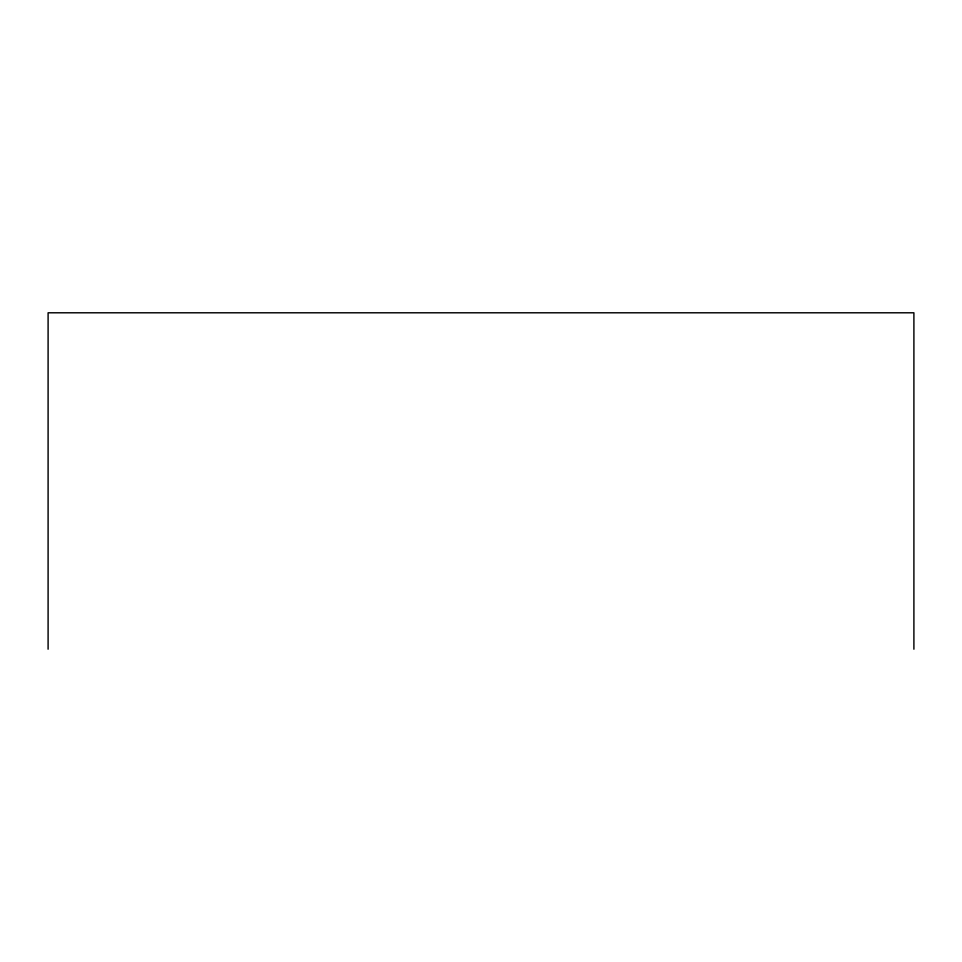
<?xml version="1.0" encoding="UTF-8"?>
<svg xmlns="http://www.w3.org/2000/svg" width="962" height="962" viewBox="0 0 962 962"><rect width="100%" height="100%" fill="white"/><g stroke="black" fill="none" stroke-linecap="round" stroke-linejoin="round"><path stroke-width="1.44" d="M913.9 649.206L913.9 312.794L48.1 312.794L48.1 649.206"/></g></svg>
